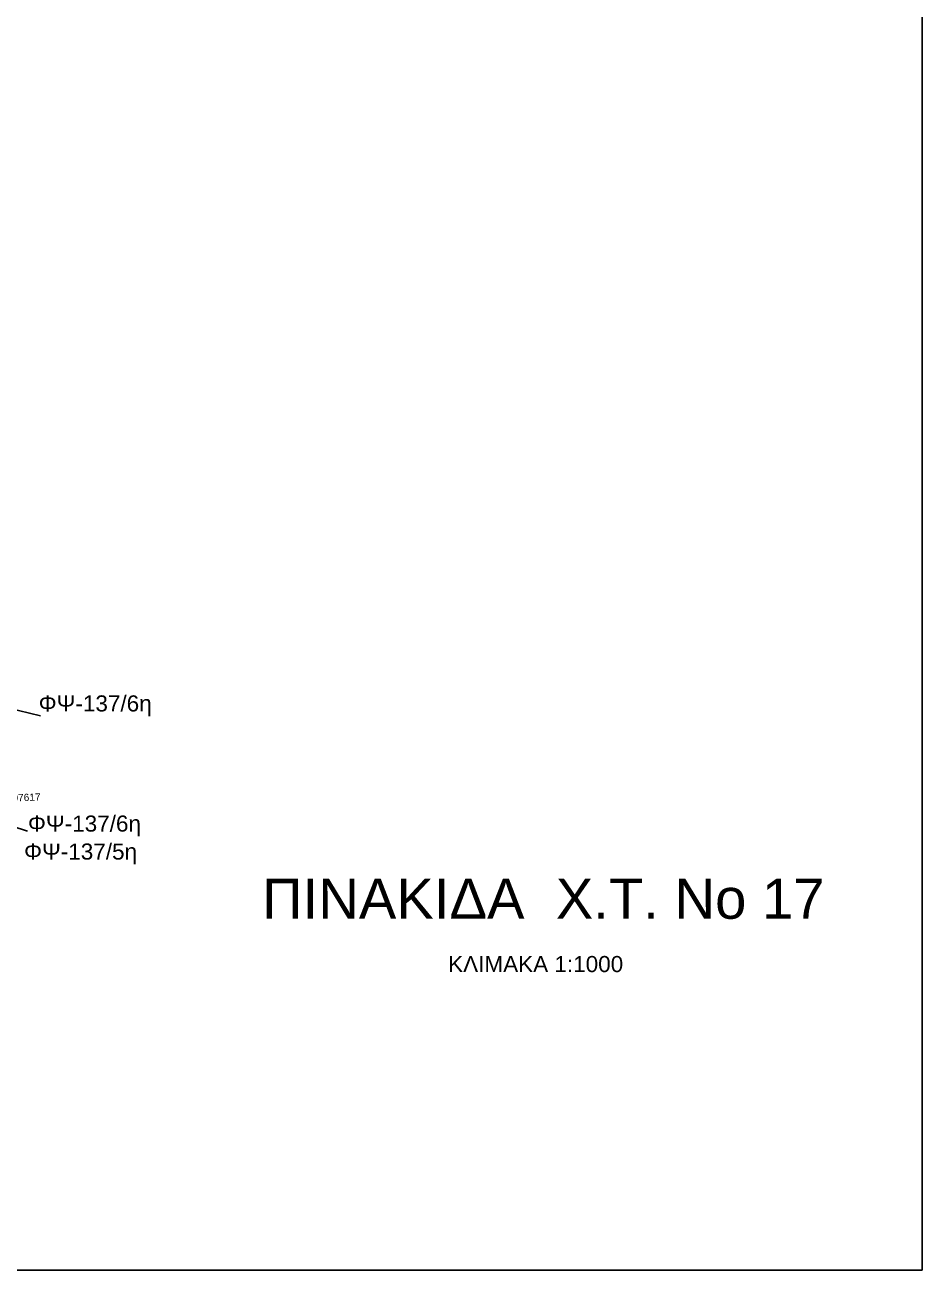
# Model space of a CAD drawing. Header units: millimetres. Extents: x 8791 to 11104, y 1833 to 2902.
# Drawn here: x 10876 to 11103.6, y 1858.2 to 2174.2 of the extents above; entities that cross this region are included whole.
import ezdxf

# ---------------------------------------------------------------- set-up
doc = ezdxf.new("R2010")
doc.units = ezdxf.units.MM
doc.layers.add('Άγνωστα', color=7, linetype='Continuous')
doc.layers.add('Επιγραφές - Σχήματα', color=7, linetype='Continuous')
doc.styles.add('ar', font='ARIAL.TTF')
doc.styles.add('arial', font='ARIAL.TTF')
doc.styles.get("Standard").update_dxf_attribs({"font": 'ARIAL.TTF'})
doc.dimstyles.new('ISO-25', dxfattribs={"dimtxt": 2.5, "dimasz": 2.5, "dimexe": 1.25, "dimexo": 0.625, "dimtad": 1, "dimtxsty": 'Standard', "dimcen": 2.5, "dimadec": 0, "dimazin": 0, "dimtfac": 1, "dimtmove": 0, "dimatfit": 3, "dimfxl": 1, "dimarcsym": 0})

msp = doc.modelspace()

# ---------------------------------------------------------------- linework, layer by layer
at = {"layer": 'Επιγραφές - Σχήματα', "ltscale": 10}
msp.add_lwpolyline([(10858.7, 1858.17), (11103.6, 1858.17), (11103.6, 2893.12), (10858.7, 2893.12)], dxfattribs=at)

# ---------------------------------------------------------------- texts
at = {"layer": 'Άγνωστα', "color": 7, "insert": (10883.1, 1982.25), "char_height": 1.84, "width": 1.8, "attachment_point": 1, "rotation": 2.4309}
msp.add_mtext('\\P\\P', dxfattribs=at)
at = {"layer": 'Άγνωστα', "ltscale": 40, "insert": (10869.13, 1978.83), "char_height": 1.838, "width": 13.3375, "attachment_point": 1, "rotation": 1.7863, "style": 'arial'}
msp.add_mtext('3-107617', dxfattribs=at)
at = {"layer": 'Επιγραφές - Σχήματα', "ltscale": 20, "char_height": 4.084, "width": 19.788, "attachment_point": 1, "style": 'ar'}
for s, insert in [('ΦΨ-137/6η', (10879.53, 2004.02)), ('ΦΨ-137/6η', (10876.81, 1973.53)), ('ΦΨ-137/5η', (10875.82, 1966.43))]:
    msp.add_mtext(s, dxfattribs=dict(at, insert=insert))
at = {"layer": 'Επιγραφές - Σχήματα', "ltscale": 10, "width": 321.6407, "attachment_point": 1}
for s, insert, char_height in [('ΠΙΝΑΚΙΔΑ  Χ.Τ. Νο 17', (10936.18, 1957.53), 10.2096), ('ΚΛΙΜΑΚΑ 1:1000', (10983.39, 1937.88), 4.0839)]:
    msp.add_mtext(s, dxfattribs=dict(at, insert=insert, char_height=char_height))

# ---------------------------------------------------------------- leaders
at = {"layer": 'Επιγραφές - Σχήματα', "ltscale": 40}
for points in [[(10871.59, 2000.85), (10879.96, 1998.83)], [(10868.02, 1972.37), (10876.71, 1969.59)]]:
    msp.add_leader(points, dimstyle='ISO-25', override={"dimasz": 2, "dimtad": 0}, dxfattribs=at)

doc.saveas('drawing.dxf')
